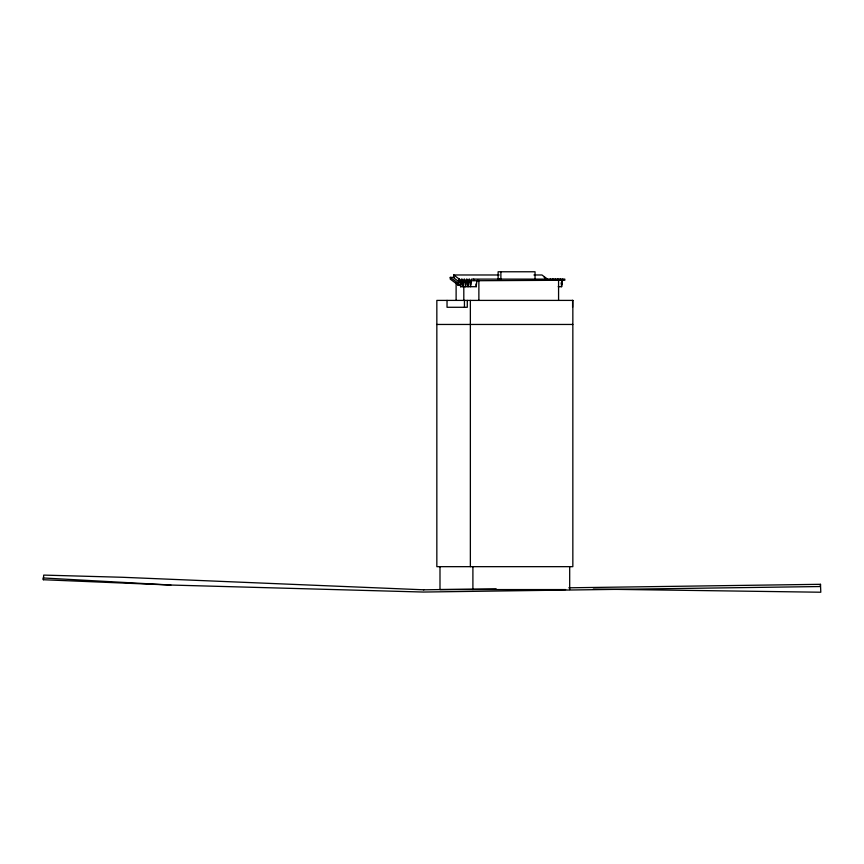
<?xml version="1.0" encoding="UTF-8"?>
<svg xmlns="http://www.w3.org/2000/svg" width="864" height="864" viewBox="0 0 864 864"><rect width="100%" height="100%" fill="white"/><g stroke="black" fill="none" stroke-linecap="round" stroke-linejoin="round"><path stroke-width="1.3" d="M568.825 587.801L820.487 584.312L820.282 586.537L423.306 592.045L170.856 585.036L43.34 579.733L43.718 575.1L122.45 577.282L423.824 589.81M460.382 284.947L458.114 284.947L450.241 279.083L450.241 277.366L458.266 283.208L458.233 285.358L460.512 285.358M458.233 285.358L458.352 284.008A12.982 1.393 -90 0 1 460.35 284.008L460.598 286.74L476.226 286.697L476.485 284.029A14.461 1.555 -90 0 1 477.09 280.746L477.317 280.26M460.598 286.74L460.836 284.008A12.982 1.393 -90 0 1 462.834 284.008L463.082 286.74L463.32 284.008A12.982 1.393 -90 0 1 465.318 284.008L465.566 286.74L465.804 284.008A12.982 1.393 -90 0 1 467.813 284.008L468.05 286.74L468.299 284.008A12.982 1.393 -90 0 1 470.297 284.008L470.534 286.697L470.794 284.029A14.461 1.555 -90 0 1 471.398 280.746L564.818 280.26L564.818 279.115L471.604 279.115A15.606 1.674 -90 0 0 470.534 284.947A14.137 1.523 -90 0 0 468.05 284.947A14.137 1.523 -90 0 0 465.566 284.947A14.137 1.523 -90 0 0 463.082 284.947A14.137 1.523 -90 0 0 461.138 280.53L460.598 284.947A14.137 1.523 -90 0 0 458.266 283.208M558.198 286.697L561.622 286.697L561.881 284.029A14.461 1.555 -90 0 1 562.486 280.746L562.702 280.26M423.49 589.81L496.152 588.805M458.892 281.686L453.719 277.841L453.719 274.979L499.176 274.979M533.93 274.979L541.955 274.979L547.927 279.428M450.241 277.366L454.259 277.366M436.838 324.454L572.843 324.454M565.65 589.572L439.992 589.572L439.992 566.665M593.32 589.064L820.8 592.229L820.487 584.312M170.856 585.036L43.2 577.962L43.34 579.733M544.169 277.366L547.117 279.569M453.719 274.979L459.691 279.428M561.622 286.697L561.384 284.008A12.982 1.393 -90 0 0 561.211 282.647M475.988 284.008L476.226 286.697M572.605 300.402L572.605 307.282M569.689 566.665L569.689 589.572M558.576 280.26L558.576 300.402M535.043 279.806L535.043 271.771L498.118 271.771L498.118 279.234M500.882 271.771L500.882 279.806M478.872 280.26L478.872 300.402M473.731 279.115L473.731 280.26M472.9 566.665L472.9 589.572M470.362 300.402L470.362 566.665M467.294 300.402L467.294 307.282L447.034 307.282L447.034 300.402M464.443 300.402L464.443 307.282M463.806 286.232L463.806 300.402M456.116 283.198L456.116 300.402M561.794 283.198A15.606 1.674 -90 0 0 561.622 284.947A14.137 1.523 -90 0 0 561.47 283.208M561.989 281.707A15.606 1.674 -90 0 1 562.691 279.115M559.904 279.644A14.137 1.523 -90 0 1 560.855 279.644M557.42 279.644A14.137 1.523 -90 0 1 558.371 279.644M554.936 279.644A14.137 1.523 -90 0 1 555.887 279.644M552.452 279.644A14.137 1.523 -90 0 1 553.403 279.644M498.722 279.644A14.137 1.523 -90 0 1 499.684 279.644M549.958 279.644A14.137 1.523 -90 0 1 550.919 279.644M572.843 300.402L436.838 300.402L436.838 566.665L572.843 566.665L572.843 300.402"/></g></svg>
